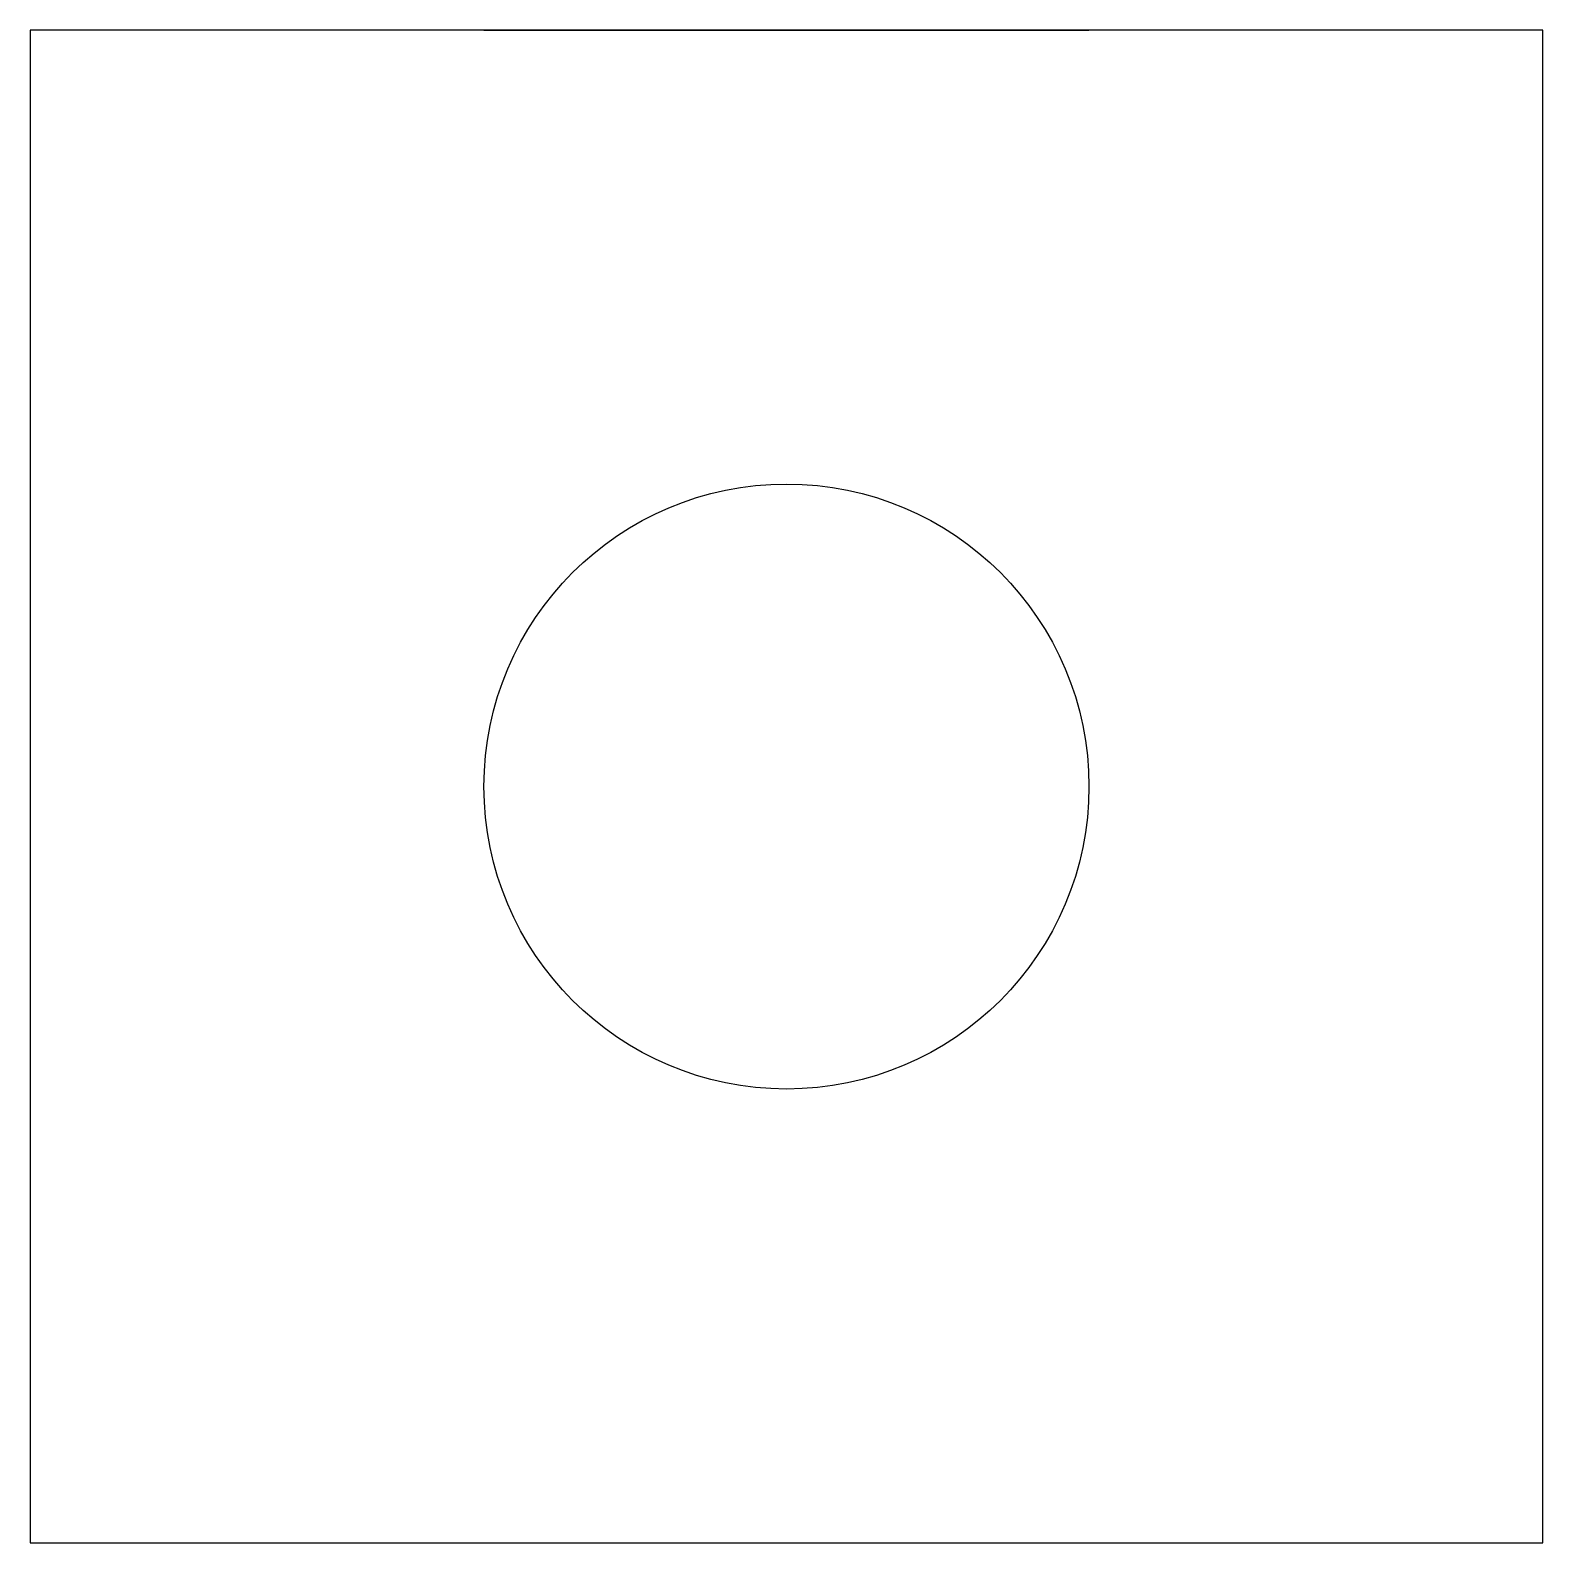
# Model space of a CAD drawing. Header units: millimetres. Extents: x 48.4 to 98.4, y 1.3 to 51.3.
import ezdxf

# ---------------------------------------------------------------- set-up
doc = ezdxf.new("R2010")
doc.units = ezdxf.units.MM

msp = doc.modelspace()

# ---------------------------------------------------------------- linework, layer by layer
at = {"extrusion": (0, -1, 0)}
msp.add_line((63.395, 51.315, 60), (48.395, 51.315, 10), dxfattribs=at)
msp.add_lwpolyline([(48.395, 51.315), (48.395, 1.315), (98.395, 1.315), (98.395, 51.315), (48.395, 51.315)])
at = {"extrusion": (0, 1, 0), "elevation": 51.315}
msp.add_lwpolyline([(-98.395, 10), (-83.395, 60), (-83.393, 60.222), (-83.385, 60.446), (-83.373, 60.671), (-83.355, 60.899), (-83.331, 61.127), (-83.303, 61.357), (-83.268, 61.588), (-83.228, 61.82), (-83.182, 62.052), (-83.131, 62.285), (-83.073, 62.518), (-83.009, 62.752), (-82.939, 62.985), (-82.863, 63.217), (-82.781, 63.45), (-82.693, 63.681), (-82.599, 63.911), (-82.498, 64.14), (-82.391, 64.367), (-82.278, 64.593), (-82.159, 64.816), (-82.034, 65.038), (-81.902, 65.256), (-81.765, 65.472), (-81.622, 65.685), (-81.473, 65.895), (-81.319, 66.101), (-81.159, 66.303), (-80.993, 66.501), (-80.823, 66.696), (-80.647, 66.886), (-80.466, 67.071), (-80.281, 67.252), (-80.091, 67.427), (-79.897, 67.598), (-79.698, 67.764), (-79.496, 67.924), (-79.29, 68.078), (-79.08, 68.227), (-78.867, 68.37), (-78.651, 68.507), (-78.433, 68.638), (-78.212, 68.764), (-77.988, 68.883), (-77.763, 68.996), (-77.535, 69.103), (-77.306, 69.203), (-77.076, 69.298), (-76.845, 69.386), (-76.613, 69.468), (-76.38, 69.544), (-76.147, 69.614), (-75.913, 69.678), (-75.68, 69.735), (-75.447, 69.787), (-75.215, 69.833), (-74.983, 69.873), (-74.752, 69.908), (-74.522, 69.936), (-74.294, 69.96), (-74.067, 69.977), (-73.841, 69.99), (-73.617, 69.998), (-73.395, 70), (-73.173, 69.998), (-72.949, 69.99), (-72.724, 69.977), (-72.497, 69.96), (-72.268, 69.936), (-72.038, 69.908), (-71.807, 69.873), (-71.576, 69.833), (-71.343, 69.787), (-71.11, 69.735), (-70.877, 69.678), (-70.644, 69.614), (-70.41, 69.544), (-70.178, 69.468), (-69.946, 69.386), (-69.714, 69.298), (-69.484, 69.203), (-69.255, 69.103), (-69.028, 68.996), (-68.802, 68.883), (-68.579, 68.764), (-68.358, 68.638), (-68.139, 68.507), (-67.923, 68.37), (-67.71, 68.227), (-67.501, 68.078), (-67.295, 67.924), (-67.092, 67.764), (-66.894, 67.598), (-66.699, 67.427), (-66.51, 67.252), (-66.324, 67.071), (-66.143, 66.886), (-65.968, 66.696), (-65.797, 66.501), (-65.632, 66.303), (-65.472, 66.101), (-65.317, 65.895), (-65.168, 65.685), (-65.025, 65.472), (-64.888, 65.256), (-64.757, 65.038), (-64.632, 64.816), (-64.512, 64.593), (-64.399, 64.367), (-64.292, 64.14), (-64.192, 63.911), (-64.097, 63.681), (-64.009, 63.45), (-63.927, 63.217), (-63.851, 62.985), (-63.781, 62.752), (-63.717, 62.518), (-63.66, 62.285), (-63.608, 62.052), (-63.562, 61.82), (-63.522, 61.588), (-63.488, 61.357), (-63.459, 61.127), (-63.436, 60.899), (-63.418, 60.671), (-63.405, 60.446), (-63.398, 60.222), (-63.395, 60), (-63.398, 59.778), (-63.405, 59.554), (-63.418, 59.329), (-63.436, 59.101), (-63.459, 58.873), (-63.488, 58.643), (-63.522, 58.412), (-63.562, 58.18), (-63.608, 57.948), (-63.66, 57.715), (-63.717, 57.482), (-63.781, 57.248), (-63.851, 57.015), (-63.927, 56.783), (-64.009, 56.55), (-64.097, 56.319), (-64.192, 56.089), (-64.292, 55.86), (-64.399, 55.633), (-64.512, 55.407), (-64.632, 55.184), (-64.757, 54.962), (-64.888, 54.744), (-65.025, 54.528), (-65.168, 54.315), (-65.317, 54.105), (-65.472, 53.899), (-65.632, 53.697), (-65.797, 53.499), (-65.968, 53.304), (-66.143, 53.114), (-66.324, 52.929), (-66.51, 52.748), (-66.699, 52.573), (-66.894, 52.402), (-67.092, 52.236), (-67.295, 52.076), (-67.501, 51.922), (-67.71, 51.773), (-67.923, 51.63), (-68.139, 51.493), (-68.358, 51.362), (-68.579, 51.236), (-68.802, 51.117), (-69.028, 51.004), (-69.255, 50.897), (-69.484, 50.797), (-69.714, 50.702), (-69.946, 50.614), (-70.178, 50.532), (-70.41, 50.456), (-70.644, 50.386), (-70.877, 50.322), (-71.11, 50.265), (-71.343, 50.213), (-71.576, 50.167), (-71.807, 50.127), (-72.038, 50.092), (-72.268, 50.064), (-72.497, 50.04), (-72.724, 50.023), (-72.949, 50.01), (-73.173, 50.002), (-73.395, 50), (-73.617, 50.002), (-73.841, 50.01), (-74.067, 50.023), (-74.294, 50.04), (-74.522, 50.064), (-74.752, 50.092), (-74.983, 50.127), (-75.215, 50.167), (-75.447, 50.213), (-75.68, 50.265), (-75.913, 50.322), (-76.147, 50.386), (-76.38, 50.456), (-76.613, 50.532), (-76.845, 50.614), (-77.076, 50.702), (-77.306, 50.797), (-77.535, 50.897), (-77.763, 51.004), (-77.988, 51.117), (-78.212, 51.236), (-78.433, 51.362), (-78.651, 51.493), (-78.867, 51.63), (-79.08, 51.773), (-79.29, 51.922), (-79.496, 52.076), (-79.698, 52.236), (-79.897, 52.402), (-80.091, 52.573), (-80.281, 52.748), (-80.466, 52.929), (-80.647, 53.114), (-80.823, 53.304), (-80.993, 53.499), (-81.159, 53.697), (-81.319, 53.899), (-81.473, 54.105), (-81.622, 54.315), (-81.765, 54.528), (-81.902, 54.744), (-82.034, 54.962), (-82.159, 55.184), (-82.278, 55.407), (-82.391, 55.633), (-82.498, 55.86), (-82.599, 56.089), (-82.693, 56.319), (-82.781, 56.55), (-82.863, 56.783), (-82.939, 57.015), (-83.009, 57.248), (-83.073, 57.482), (-83.131, 57.715), (-83.182, 57.948), (-83.228, 58.18), (-83.268, 58.412), (-83.303, 58.643), (-83.331, 58.873), (-83.355, 59.101), (-83.373, 59.329), (-83.385, 59.554), (-83.393, 59.778), (-83.395, 60)], dxfattribs=at)
at = {"extrusion": (0, -1, 0)}
msp.add_circle((73.395, 60, -51.315), 5, dxfattribs=at)
msp.add_circle((73.395, 26.315), 10)

doc.saveas('drawing.dxf')
